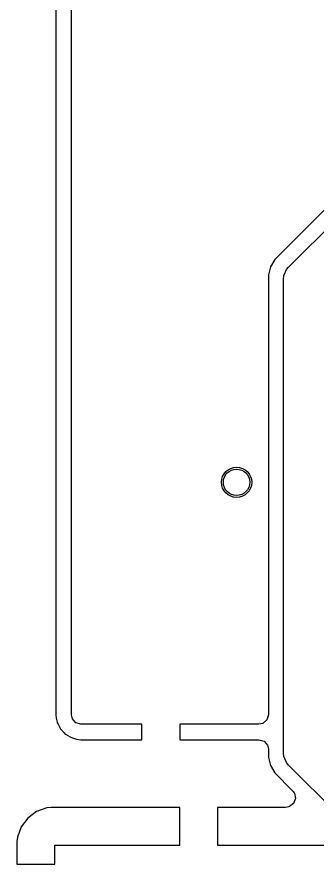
# Model space of a CAD drawing. Header units: inches. Extents: x -2.56 to 2.56, y -2.56 to 2.56.
# Drawn here: x -1.3071 to -1.1511, y 0.7461 to 1.1872 of the extents above; entities that cross this region are included whole.
import ezdxf

# ---------------------------------------------------------------- set-up
doc = ezdxf.new("R2010")
doc.units = ezdxf.units.IN
doc.header["$MEASUREMENT"] = 0
doc.layers.add('BLACK', color=250, linetype='CONTINUOUS')

msp = doc.modelspace()

# ---------------------------------------------------------------- linework, layer by layer
at = {"layer": 'BLACK', "linetype": 'CONTINUOUS'}
for p, q in [((-1.28683, 1.88803), (-1.28683, 0.82378)), ((-1.27874, 0.82378), (-1.27874, 1.88803)), ((-1.09176, 1.14228), (-1.17305, 1.06099)), ((-1.16591, 1.05697), (-1.08774, 1.13514)), ((-1.17305, 1.06099), (-1.17526, 1.05717)), ((-1.17305, 1.06099), (-1.17305, 1.06099)), ((-1.17526, 1.05717), (-1.1764, 1.05291)), ((-1.17526, 1.05717), (-1.17526, 1.05717)), ((-1.16814, 1.05291), (-1.16701, 1.05563)), ((-1.16701, 1.05563), (-1.16591, 1.05697)), ((-1.1764, 1.05291), (-1.1764, 0.82378)), ((-1.1685, 1.05071), (-1.16833, 1.05244)), ((-1.1685, 0.80382), (-1.1685, 1.05071)), ((-1.16833, 1.05244), (-1.16814, 1.05291)), ((-1.28683, 0.82378), (-1.28665, 0.82206)), ((-1.28665, 0.82206), (-1.2862, 0.82003)), ((-1.2783, 0.82175), (-1.27874, 0.82378)), ((-1.2765, 0.81967), (-1.2783, 0.82175)), ((-1.17717, 0.82114), (-1.17925, 0.81934)), ((-1.1764, 0.82378), (-1.17717, 0.82114)), ((-1.2862, 0.82003), (-1.28611, 0.81963)), ((-1.28611, 0.81963), (-1.28611, 0.81963)), ((-1.28611, 0.81963), (-1.2857, 0.81886)), ((-1.2857, 0.81886), (-1.28482, 0.81722)), ((-1.28482, 0.81722), (-1.28441, 0.81645)), ((-1.28441, 0.81645), (-1.28441, 0.81645)), ((-1.28441, 0.81645), (-1.28261, 0.81437)), ((-1.27386, 0.8189), (-1.2765, 0.81967)), ((-1.24213, 0.8189), (-1.27386, 0.8189)), ((-1.24213, 0.81081), (-1.24213, 0.8189)), ((-1.18128, 0.8189), (-1.22244, 0.8189)), ((-1.22244, 0.8189), (-1.22244, 0.81081)), ((-1.17925, 0.81934), (-1.18128, 0.8189)), ((-1.28261, 0.81437), (-1.28201, 0.81376)), ((-1.28201, 0.81376), (-1.28192, 0.81367)), ((-1.28192, 0.81367), (-1.28192, 0.81367)), ((-1.28192, 0.81367), (-1.28192, 0.81367)), ((-1.28192, 0.81367), (-1.27944, 0.81228)), ((-1.27944, 0.81228), (-1.27878, 0.81191)), ((-1.27878, 0.81191), (-1.27614, 0.81113)), ((-1.27614, 0.81113), (-1.27386, 0.81081)), ((-1.27386, 0.81081), (-1.27386, 0.81081)), ((-1.27386, 0.81081), (-1.24213, 0.81081)), ((-1.22244, 0.81081), (-1.18128, 0.81081)), ((-1.18128, 0.81081), (-1.17864, 0.81003)), ((-1.17864, 0.81003), (-1.17684, 0.80795)), ((-1.17684, 0.80795), (-1.1764, 0.80593)), ((-1.1764, 0.80593), (-1.1764, 0.80162)), ((-1.16833, 0.80209), (-1.1685, 0.80382)), ((-1.1764, 0.80162), (-1.17526, 0.79736)), ((-1.16701, 0.7989), (-1.16833, 0.80209)), ((-1.16833, 0.80209), (-1.16833, 0.80209)), ((-1.16591, 0.79756), (-1.16701, 0.7989)), ((-1.17526, 0.79736), (-1.17305, 0.79354)), ((-1.12303, 0.75468), (-1.16591, 0.79756)), ((-1.17305, 0.79354), (-1.17305, 0.79354)), ((-1.17305, 0.79354), (-1.16394, 0.78442)), ((-1.16394, 0.78442), (-1.16353, 0.78388)), ((-1.16353, 0.78388), (-1.1631, 0.78331)), ((-1.1631, 0.78331), (-1.16289, 0.78292)), ((-1.16289, 0.78292), (-1.16231, 0.78023)), ((-1.16327, 0.77765), (-1.16547, 0.776)), ((-1.16231, 0.78023), (-1.16327, 0.77765)), ((-1.29693, 0.77336), (-1.30146, 0.76997)), ((-1.29163, 0.77534), (-1.29693, 0.77336)), ((-1.29693, 0.77336), (-1.29693, 0.77336)), ((-1.28929, 0.77559), (-1.29163, 0.77534)), ((-1.29163, 0.77534), (-1.29163, 0.77534)), ((-1.22244, 0.77559), (-1.28929, 0.77559)), ((-1.22244, 0.75591), (-1.22244, 0.77559)), ((-1.16746, 0.77559), (-1.20276, 0.77559)), ((-1.20276, 0.77559), (-1.20276, 0.75591)), ((-1.16575, 0.7759), (-1.16746, 0.77559)), ((-1.16547, 0.776), (-1.16575, 0.7759)), ((-1.16547, 0.776), (-1.16547, 0.776)), ((-1.30146, 0.76997), (-1.30486, 0.76544)), ((-1.30146, 0.76997), (-1.30146, 0.76997)), ((-1.30486, 0.76544), (-1.30683, 0.76013)), ((-1.30486, 0.76544), (-1.30486, 0.76544)), ((-1.30683, 0.76013), (-1.30709, 0.75779)), ((-1.30683, 0.76013), (-1.30683, 0.76013)), ((-1.30709, 0.75779), (-1.30709, 0.74606)), ((-1.30709, 0.75779), (-1.30709, 0.75779)), ((-1.2874, 0.74606), (-1.2874, 0.75591)), ((-1.2874, 0.75591), (-1.22244, 0.75591)), ((-1.20276, 0.75591), (-1.1378, 0.75591)), ((-1.30709, 0.74606), (-1.2874, 0.74606))]:
    msp.add_line(p, q, dxfattribs=at)
at = {"layer": 'BLACK'}
msp.add_circle((-1.19291, 0.94488), 0.00787, dxfattribs=at)
at = {"layer": 'WHITE'}
msp.add_circle((-1.19291, 0.94488), 0.00689, dxfattribs=at)

doc.saveas('drawing.dxf')
